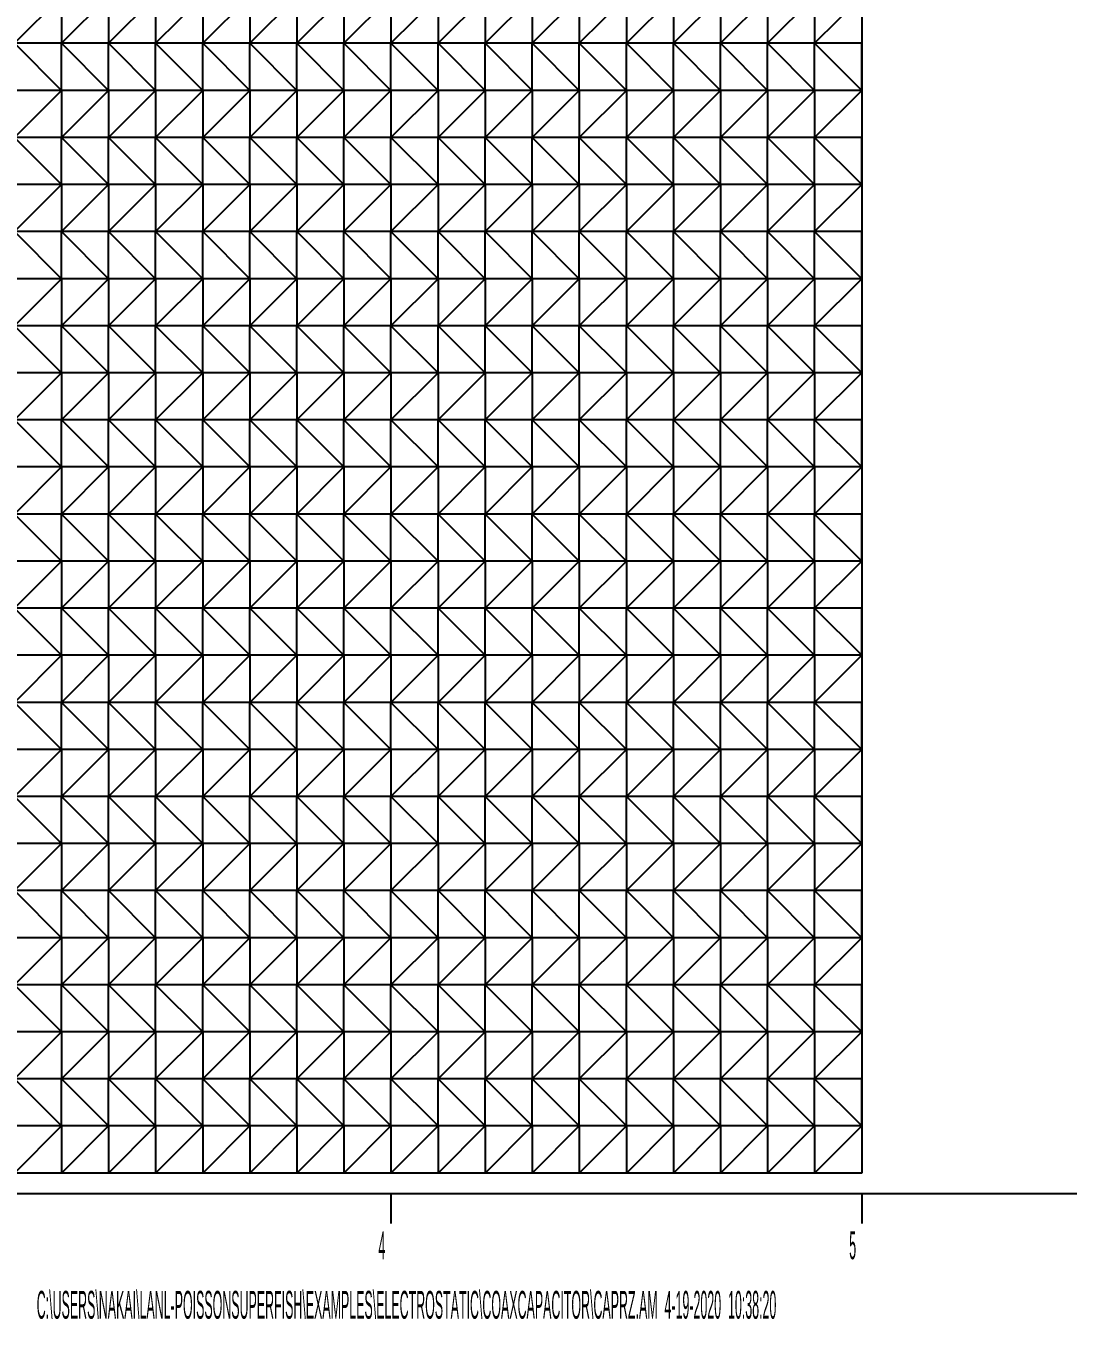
# Model space of a CAD drawing. Extents: x 0.18 to 10.15, y 0.05 to 7.38.
# Drawn here: x 2.245 to 5.164, y 0.045 to 3.667 of the extents above; entities that cross this region are included whole.
import ezdxf

# ---------------------------------------------------------------- set-up
doc = ezdxf.new("R2010")
doc.units = 0
doc.layers.add('1', color=7, linetype='CONTINUOUS')

msp = doc.modelspace()

# ---------------------------------------------------------------- linework, layer by layer
at = {"layer": '1', "color": 253}
for p, q in [((2.212737, 3.618174), (2.344563, 3.75)), ((2.344563, 3.75), (2.344563, 3.618174)), ((2.344563, 3.618174), (2.476389, 3.75)), ((2.476389, 3.75), (2.476389, 3.618174)), ((2.476389, 3.618174), (2.608214, 3.75)), ((2.608214, 3.75), (2.608214, 3.618174)), ((2.608214, 3.618174), (2.74004, 3.75)), ((2.74004, 3.75), (2.74004, 3.618174)), ((2.74004, 3.618174), (2.871866, 3.75)), ((2.871866, 3.75), (2.871866, 3.618174)), ((2.871866, 3.618174), (3.003691, 3.75)), ((3.003691, 3.75), (3.003691, 3.618174)), ((3.003691, 3.618174), (3.135517, 3.75)), ((3.135517, 3.75), (3.135517, 3.618174)), ((3.135517, 3.618174), (3.267343, 3.75)), ((3.267343, 3.75), (3.267343, 3.618174)), ((3.267343, 3.618174), (3.399168, 3.75)), ((3.399168, 3.75), (3.399168, 3.618174)), ((3.399168, 3.618174), (3.530994, 3.75)), ((3.530994, 3.75), (3.530994, 3.618174)), ((3.530994, 3.618174), (3.662819, 3.75)), ((3.662819, 3.75), (3.662819, 3.618174)), ((3.662819, 3.618174), (3.794645, 3.75)), ((3.794645, 3.75), (3.794645, 3.618174)), ((3.794645, 3.618174), (3.926471, 3.75)), ((3.926471, 3.75), (3.926471, 3.618174)), ((3.926471, 3.618174), (4.058296, 3.75)), ((4.058296, 3.75), (4.058296, 3.618174)), ((4.058296, 3.618174), (4.190122, 3.75)), ((4.190122, 3.75), (4.190122, 3.618174)), ((4.190122, 3.618174), (4.321948, 3.75)), ((4.321948, 3.75), (4.321948, 3.618174)), ((4.321948, 3.618174), (4.453773, 3.75)), ((4.453773, 3.75), (4.453773, 3.618174)), ((4.453773, 3.618174), (4.585599, 3.75)), ((4.585599, 3.75), (4.585599, 3.618174)), ((4.585599, 3.618174), (0.63083, 3.618174)), ((2.212737, 3.618174), (2.344563, 3.486349)), ((2.344563, 3.486349), (2.344563, 3.618174)), ((2.344563, 3.618174), (2.476389, 3.486349)), ((2.476389, 3.486349), (2.476389, 3.618174)), ((2.476389, 3.618174), (2.608214, 3.486349)), ((2.608214, 3.486349), (2.608214, 3.618174)), ((2.608214, 3.618174), (2.74004, 3.486349)), ((2.74004, 3.486349), (2.74004, 3.618174)), ((2.74004, 3.618174), (2.871866, 3.486349)), ((2.871866, 3.486349), (2.871866, 3.618174)), ((2.871866, 3.618174), (3.003691, 3.486349)), ((3.003691, 3.486349), (3.003691, 3.618174)), ((3.003691, 3.618174), (3.135517, 3.486349)), ((3.135517, 3.486349), (3.135517, 3.618174)), ((3.135517, 3.618174), (3.267343, 3.486349)), ((3.267343, 3.486349), (3.267343, 3.618174)), ((3.267343, 3.618174), (3.399168, 3.486349)), ((3.399168, 3.486349), (3.399168, 3.618174)), ((3.399168, 3.618174), (3.530994, 3.486349)), ((3.530994, 3.486349), (3.530994, 3.618174)), ((3.530994, 3.618174), (3.662819, 3.486349)), ((3.662819, 3.486349), (3.662819, 3.618174)), ((3.662819, 3.618174), (3.794645, 3.486349)), ((3.794645, 3.486349), (3.794645, 3.618174)), ((3.794645, 3.618174), (3.926471, 3.486349)), ((3.926471, 3.486349), (3.926471, 3.618174)), ((3.926471, 3.618174), (4.058296, 3.486349)), ((4.058296, 3.486349), (4.058296, 3.618174)), ((4.058296, 3.618174), (4.190122, 3.486349)), ((4.190122, 3.486349), (4.190122, 3.618174)), ((4.190122, 3.618174), (4.321948, 3.486349)), ((4.321948, 3.486349), (4.321948, 3.618174)), ((4.321948, 3.618174), (4.453773, 3.486349)), ((4.453773, 3.486349), (4.453773, 3.618174)), ((4.453773, 3.618174), (4.585599, 3.486349)), ((4.585599, 3.486349), (4.585599, 3.618174)), ((4.585599, 3.486349), (0.63083, 3.486349)), ((2.212737, 3.354523), (2.344563, 3.486349)), ((2.344563, 3.486349), (2.344563, 3.354523)), ((2.344563, 3.354523), (2.476389, 3.486349)), ((2.476389, 3.486349), (2.476389, 3.354523)), ((2.476389, 3.354523), (2.608214, 3.486349)), ((2.608214, 3.486349), (2.608214, 3.354523)), ((2.608214, 3.354523), (2.74004, 3.486349)), ((2.74004, 3.486349), (2.74004, 3.354523)), ((2.74004, 3.354523), (2.871866, 3.486349)), ((2.871866, 3.486349), (2.871866, 3.354523)), ((2.871866, 3.354523), (3.003691, 3.486349)), ((3.003691, 3.486349), (3.003691, 3.354523)), ((3.003691, 3.354523), (3.135517, 3.486349)), ((3.135517, 3.486349), (3.135517, 3.354523)), ((3.135517, 3.354523), (3.267343, 3.486349)), ((3.267343, 3.486349), (3.267343, 3.354523)), ((3.267343, 3.354523), (3.399168, 3.486349)), ((3.399168, 3.486349), (3.399168, 3.354523)), ((3.399168, 3.354523), (3.530994, 3.486349)), ((3.530994, 3.486349), (3.530994, 3.354523)), ((3.530994, 3.354523), (3.662819, 3.486349)), ((3.662819, 3.486349), (3.662819, 3.354523)), ((3.662819, 3.354523), (3.794645, 3.486349)), ((3.794645, 3.486349), (3.794645, 3.354523)), ((3.794645, 3.354523), (3.926471, 3.486349)), ((3.926471, 3.486349), (3.926471, 3.354523)), ((3.926471, 3.354523), (4.058296, 3.486349)), ((4.058296, 3.486349), (4.058296, 3.354523)), ((4.058296, 3.354523), (4.190122, 3.486349)), ((4.190122, 3.486349), (4.190122, 3.354523)), ((4.190122, 3.354523), (4.321948, 3.486349)), ((4.321948, 3.486349), (4.321948, 3.354523)), ((4.321948, 3.354523), (4.453773, 3.486349)), ((4.453773, 3.486349), (4.453773, 3.354523)), ((4.453773, 3.354523), (4.585599, 3.486349)), ((4.585599, 3.486349), (4.585599, 3.354523)), ((4.585599, 3.354523), (0.63083, 3.354523)), ((2.212737, 3.354523), (2.344563, 3.222697)), ((2.344563, 3.222697), (2.344563, 3.354523)), ((2.344563, 3.354523), (2.476389, 3.222697)), ((2.476389, 3.222697), (2.476389, 3.354523)), ((2.476389, 3.354523), (2.608214, 3.222697)), ((2.608214, 3.222697), (2.608214, 3.354523)), ((2.608214, 3.354523), (2.74004, 3.222697)), ((2.74004, 3.222697), (2.74004, 3.354523)), ((2.74004, 3.354523), (2.871866, 3.222697)), ((2.871866, 3.222697), (2.871866, 3.354523)), ((2.871866, 3.354523), (3.003691, 3.222697)), ((3.003691, 3.222697), (3.003691, 3.354523)), ((3.003691, 3.354523), (3.135517, 3.222697)), ((3.135517, 3.222697), (3.135517, 3.354523)), ((3.135517, 3.354523), (3.267343, 3.222697)), ((3.267343, 3.222697), (3.267343, 3.354523)), ((3.267343, 3.354523), (3.399168, 3.222697)), ((3.399168, 3.222697), (3.399168, 3.354523)), ((3.399168, 3.354523), (3.530994, 3.222697)), ((3.530994, 3.222697), (3.530994, 3.354523)), ((3.530994, 3.354523), (3.662819, 3.222697)), ((3.662819, 3.222697), (3.662819, 3.354523)), ((3.662819, 3.354523), (3.794645, 3.222697)), ((3.794645, 3.222697), (3.794645, 3.354523)), ((3.794645, 3.354523), (3.926471, 3.222697)), ((3.926471, 3.222697), (3.926471, 3.354523)), ((3.926471, 3.354523), (4.058296, 3.222697)), ((4.058296, 3.222697), (4.058296, 3.354523)), ((4.058296, 3.354523), (4.190122, 3.222697)), ((4.190122, 3.222697), (4.190122, 3.354523)), ((4.190122, 3.354523), (4.321948, 3.222697)), ((4.321948, 3.222697), (4.321948, 3.354523)), ((4.321948, 3.354523), (4.453773, 3.222697)), ((4.453773, 3.222697), (4.453773, 3.354523)), ((4.453773, 3.354523), (4.585599, 3.222697)), ((4.585599, 3.222697), (4.585599, 3.354523)), ((4.585599, 3.222697), (0.63083, 3.222697)), ((2.212737, 3.090872), (2.344563, 3.222697)), ((2.344563, 3.222697), (2.344563, 3.090872)), ((2.344563, 3.090872), (2.476389, 3.222697)), ((2.476389, 3.222697), (2.476389, 3.090872)), ((2.476389, 3.090872), (2.608214, 3.222697)), ((2.608214, 3.222697), (2.608214, 3.090872)), ((2.608214, 3.090872), (2.74004, 3.222697)), ((2.74004, 3.222697), (2.74004, 3.090872)), ((2.74004, 3.090872), (2.871866, 3.222697)), ((2.871866, 3.222697), (2.871866, 3.090872)), ((2.871866, 3.090872), (3.003691, 3.222697)), ((3.003691, 3.222697), (3.003691, 3.090872)), ((3.003691, 3.090872), (3.135517, 3.222697)), ((3.135517, 3.222697), (3.135517, 3.090872)), ((3.135517, 3.090872), (3.267343, 3.222697)), ((3.267343, 3.222697), (3.267343, 3.090872)), ((3.267343, 3.090872), (3.399168, 3.222697)), ((3.399168, 3.222697), (3.399168, 3.090872)), ((3.399168, 3.090872), (3.530994, 3.222697)), ((3.530994, 3.222697), (3.530994, 3.090872)), ((3.530994, 3.090872), (3.662819, 3.222697)), ((3.662819, 3.222697), (3.662819, 3.090872)), ((3.662819, 3.090872), (3.794645, 3.222697)), ((3.794645, 3.222697), (3.794645, 3.090872)), ((3.794645, 3.090872), (3.926471, 3.222697)), ((3.926471, 3.222697), (3.926471, 3.090872)), ((3.926471, 3.090872), (4.058296, 3.222697)), ((4.058296, 3.222697), (4.058296, 3.090872)), ((4.058296, 3.090872), (4.190122, 3.222697)), ((4.190122, 3.222697), (4.190122, 3.090872)), ((4.190122, 3.090872), (4.321948, 3.222697)), ((4.321948, 3.222697), (4.321948, 3.090872)), ((4.321948, 3.090872), (4.453773, 3.222697)), ((4.453773, 3.222697), (4.453773, 3.090872)), ((4.453773, 3.090872), (4.585599, 3.222697)), ((4.585599, 3.222697), (4.585599, 3.090872)), ((4.585599, 3.090872), (0.63083, 3.090872)), ((2.212737, 3.090872), (2.344563, 2.959046)), ((2.344563, 2.959046), (2.344563, 3.090872)), ((2.344563, 3.090872), (2.476389, 2.959046)), ((2.476389, 2.959046), (2.476389, 3.090872)), ((2.476389, 3.090872), (2.608214, 2.959046)), ((2.608214, 2.959046), (2.608214, 3.090872)), ((2.608214, 3.090872), (2.74004, 2.959046)), ((2.74004, 2.959046), (2.74004, 3.090872)), ((2.74004, 3.090872), (2.871866, 2.959046)), ((2.871866, 2.959046), (2.871866, 3.090872)), ((2.871866, 3.090872), (3.003691, 2.959046)), ((3.003691, 2.959046), (3.003691, 3.090872)), ((3.003691, 3.090872), (3.135517, 2.959046)), ((3.135517, 2.959046), (3.135517, 3.090872)), ((3.135517, 3.090872), (3.267343, 2.959046)), ((3.267343, 2.959046), (3.267343, 3.090872)), ((3.267343, 3.090872), (3.399168, 2.959046)), ((3.399168, 2.959046), (3.399168, 3.090872)), ((3.399168, 3.090872), (3.530994, 2.959046)), ((3.530994, 2.959046), (3.530994, 3.090872)), ((3.530994, 3.090872), (3.662819, 2.959046)), ((3.662819, 2.959046), (3.662819, 3.090872)), ((3.662819, 3.090872), (3.794645, 2.959046)), ((3.794645, 2.959046), (3.794645, 3.090872)), ((3.794645, 3.090872), (3.926471, 2.959046)), ((3.926471, 2.959046), (3.926471, 3.090872)), ((3.926471, 3.090872), (4.058296, 2.959046)), ((4.058296, 2.959046), (4.058296, 3.090872)), ((4.058296, 3.090872), (4.190122, 2.959046)), ((4.190122, 2.959046), (4.190122, 3.090872)), ((4.190122, 3.090872), (4.321948, 2.959046)), ((4.321948, 2.959046), (4.321948, 3.090872)), ((4.321948, 3.090872), (4.453773, 2.959046)), ((4.453773, 2.959046), (4.453773, 3.090872)), ((4.453773, 3.090872), (4.585599, 2.959046)), ((4.585599, 2.959046), (4.585599, 3.090872)), ((4.585599, 2.959046), (0.63083, 2.959046)), ((2.212737, 2.82722), (2.344563, 2.959046)), ((2.344563, 2.959046), (2.344563, 2.82722)), ((2.344563, 2.82722), (2.476389, 2.959046)), ((2.476389, 2.959046), (2.476389, 2.82722)), ((2.476389, 2.82722), (2.608214, 2.959046)), ((2.608214, 2.959046), (2.608214, 2.82722)), ((2.608214, 2.82722), (2.74004, 2.959046)), ((2.74004, 2.959046), (2.74004, 2.82722)), ((2.74004, 2.82722), (2.871866, 2.959046)), ((2.871866, 2.959046), (2.871866, 2.82722)), ((2.871866, 2.82722), (3.003691, 2.959046)), ((3.003691, 2.959046), (3.003691, 2.82722)), ((3.003691, 2.82722), (3.135517, 2.959046)), ((3.135517, 2.959046), (3.135517, 2.82722)), ((3.135517, 2.82722), (3.267343, 2.959046)), ((3.267343, 2.959046), (3.267343, 2.82722)), ((3.267343, 2.82722), (3.399168, 2.959046)), ((3.399168, 2.959046), (3.399168, 2.82722)), ((3.399168, 2.82722), (3.530994, 2.959046)), ((3.530994, 2.959046), (3.530994, 2.82722)), ((3.530994, 2.82722), (3.662819, 2.959046)), ((3.662819, 2.959046), (3.662819, 2.82722)), ((3.662819, 2.82722), (3.794645, 2.959046)), ((3.794645, 2.959046), (3.794645, 2.82722)), ((3.794645, 2.82722), (3.926471, 2.959046)), ((3.926471, 2.959046), (3.926471, 2.82722)), ((3.926471, 2.82722), (4.058296, 2.959046)), ((4.058296, 2.959046), (4.058296, 2.82722)), ((4.058296, 2.82722), (4.190122, 2.959046)), ((4.190122, 2.959046), (4.190122, 2.82722)), ((4.190122, 2.82722), (4.321948, 2.959046)), ((4.321948, 2.959046), (4.321948, 2.82722)), ((4.321948, 2.82722), (4.453773, 2.959046)), ((4.453773, 2.959046), (4.453773, 2.82722)), ((4.453773, 2.82722), (4.585599, 2.959046)), ((4.585599, 2.959046), (4.585599, 2.82722)), ((4.585599, 2.82722), (0.63083, 2.82722)), ((2.212737, 2.82722), (2.344563, 2.695395)), ((2.344563, 2.695395), (2.344563, 2.82722)), ((2.344563, 2.82722), (2.476389, 2.695395)), ((2.476389, 2.695395), (2.476389, 2.82722)), ((2.476389, 2.82722), (2.608214, 2.695395)), ((2.608214, 2.695395), (2.608214, 2.82722)), ((2.608214, 2.82722), (2.74004, 2.695395)), ((2.74004, 2.695395), (2.74004, 2.82722)), ((2.74004, 2.82722), (2.871866, 2.695395)), ((2.871866, 2.695395), (2.871866, 2.82722)), ((2.871866, 2.82722), (3.003691, 2.695395)), ((3.003691, 2.695395), (3.003691, 2.82722)), ((3.003691, 2.82722), (3.135517, 2.695395)), ((3.135517, 2.695395), (3.135517, 2.82722)), ((3.135517, 2.82722), (3.267343, 2.695395)), ((3.267343, 2.695395), (3.267343, 2.82722)), ((3.267343, 2.82722), (3.399168, 2.695395)), ((3.399168, 2.695395), (3.399168, 2.82722)), ((3.399168, 2.82722), (3.530994, 2.695395)), ((3.530994, 2.695395), (3.530994, 2.82722)), ((3.530994, 2.82722), (3.662819, 2.695395)), ((3.662819, 2.695395), (3.662819, 2.82722)), ((3.662819, 2.82722), (3.794645, 2.695395)), ((3.794645, 2.695395), (3.794645, 2.82722)), ((3.794645, 2.82722), (3.926471, 2.695395)), ((3.926471, 2.695395), (3.926471, 2.82722)), ((3.926471, 2.82722), (4.058296, 2.695395)), ((4.058296, 2.695395), (4.058296, 2.82722)), ((4.058296, 2.82722), (4.190122, 2.695395)), ((4.190122, 2.695395), (4.190122, 2.82722)), ((4.190122, 2.82722), (4.321948, 2.695395)), ((4.321948, 2.695395), (4.321948, 2.82722)), ((4.321948, 2.82722), (4.453773, 2.695395)), ((4.453773, 2.695395), (4.453773, 2.82722)), ((4.453773, 2.82722), (4.585599, 2.695395)), ((4.585599, 2.695395), (4.585599, 2.82722)), ((4.585599, 2.695395), (0.63083, 2.695395)), ((2.212737, 2.563569), (2.344563, 2.695395)), ((2.344563, 2.695395), (2.344563, 2.563569)), ((2.344563, 2.563569), (2.476389, 2.695395)), ((2.476389, 2.695395), (2.476389, 2.563569)), ((2.476389, 2.563569), (2.608214, 2.695395)), ((2.608214, 2.695395), (2.608214, 2.563569)), ((2.608214, 2.563569), (2.74004, 2.695395)), ((2.74004, 2.695395), (2.74004, 2.563569)), ((2.74004, 2.563569), (2.871866, 2.695395)), ((2.871866, 2.695395), (2.871866, 2.563569)), ((2.871866, 2.563569), (3.003691, 2.695395)), ((3.003691, 2.695395), (3.003691, 2.563569)), ((3.003691, 2.563569), (3.135517, 2.695395)), ((3.135517, 2.695395), (3.135517, 2.563569)), ((3.135517, 2.563569), (3.267343, 2.695395)), ((3.267343, 2.695395), (3.267343, 2.563569)), ((3.267343, 2.563569), (3.399168, 2.695395)), ((3.399168, 2.695395), (3.399168, 2.563569)), ((3.399168, 2.563569), (3.530994, 2.695395)), ((3.530994, 2.695395), (3.530994, 2.563569)), ((3.530994, 2.563569), (3.662819, 2.695395)), ((3.662819, 2.695395), (3.662819, 2.563569)), ((3.662819, 2.563569), (3.794645, 2.695395)), ((3.794645, 2.695395), (3.794645, 2.563569)), ((3.794645, 2.563569), (3.926471, 2.695395)), ((3.926471, 2.695395), (3.926471, 2.563569)), ((3.926471, 2.563569), (4.058296, 2.695395)), ((4.058296, 2.695395), (4.058296, 2.563569)), ((4.058296, 2.563569), (4.190122, 2.695395)), ((4.190122, 2.695395), (4.190122, 2.563569)), ((4.190122, 2.563569), (4.321948, 2.695395)), ((4.321948, 2.695395), (4.321948, 2.563569)), ((4.321948, 2.563569), (4.453773, 2.695395)), ((4.453773, 2.695395), (4.453773, 2.563569)), ((4.453773, 2.563569), (4.585599, 2.695395)), ((4.585599, 2.695395), (4.585599, 2.563569)), ((4.585599, 2.563569), (0.63083, 2.563569)), ((2.212737, 2.563569), (2.344563, 2.431744)), ((2.344563, 2.431744), (2.344563, 2.563569)), ((2.344563, 2.563569), (2.476389, 2.431744)), ((2.476389, 2.431744), (2.476389, 2.563569)), ((2.476389, 2.563569), (2.608214, 2.431744)), ((2.608214, 2.431744), (2.608214, 2.563569)), ((2.608214, 2.563569), (2.74004, 2.431744)), ((2.74004, 2.431744), (2.74004, 2.563569)), ((2.74004, 2.563569), (2.871866, 2.431744)), ((2.871866, 2.431744), (2.871866, 2.563569)), ((2.871866, 2.563569), (3.003691, 2.431744)), ((3.003691, 2.431744), (3.003691, 2.563569)), ((3.003691, 2.563569), (3.135517, 2.431744)), ((3.135517, 2.431744), (3.135517, 2.563569)), ((3.135517, 2.563569), (3.267343, 2.431744)), ((3.267343, 2.431744), (3.267343, 2.563569)), ((3.267343, 2.563569), (3.399168, 2.431744)), ((3.399168, 2.431744), (3.399168, 2.563569)), ((3.399168, 2.563569), (3.530994, 2.431744)), ((3.530994, 2.431744), (3.530994, 2.563569)), ((3.530994, 2.563569), (3.662819, 2.431744)), ((3.662819, 2.431744), (3.662819, 2.563569)), ((3.662819, 2.563569), (3.794645, 2.431744)), ((3.794645, 2.431744), (3.794645, 2.563569)), ((3.794645, 2.563569), (3.926471, 2.431744)), ((3.926471, 2.431744), (3.926471, 2.563569)), ((3.926471, 2.563569), (4.058296, 2.431744)), ((4.058296, 2.431744), (4.058296, 2.563569)), ((4.058296, 2.563569), (4.190122, 2.431744)), ((4.190122, 2.431744), (4.190122, 2.563569)), ((4.190122, 2.563569), (4.321948, 2.431744)), ((4.321948, 2.431744), (4.321948, 2.563569)), ((4.321948, 2.563569), (4.453773, 2.431744)), ((4.453773, 2.431744), (4.453773, 2.563569)), ((4.453773, 2.563569), (4.585599, 2.431744)), ((4.585599, 2.431744), (4.585599, 2.563569)), ((4.585599, 2.431744), (0.63083, 2.431744)), ((2.212737, 2.299918), (2.344563, 2.431744)), ((2.344563, 2.431744), (2.344563, 2.299918)), ((2.344563, 2.299918), (2.476389, 2.431744)), ((2.476389, 2.431744), (2.476389, 2.299918)), ((2.476389, 2.299918), (2.608214, 2.431744)), ((2.608214, 2.431744), (2.608214, 2.299918)), ((2.608214, 2.299918), (2.74004, 2.431744)), ((2.74004, 2.431744), (2.74004, 2.299918)), ((2.74004, 2.299918), (2.871866, 2.431744)), ((2.871866, 2.431744), (2.871866, 2.299918)), ((2.871866, 2.299918), (3.003691, 2.431744)), ((3.003691, 2.431744), (3.003691, 2.299918)), ((3.003691, 2.299918), (3.135517, 2.431744)), ((3.135517, 2.431744), (3.135517, 2.299918)), ((3.135517, 2.299918), (3.267343, 2.431744)), ((3.267343, 2.431744), (3.267343, 2.299918)), ((3.267343, 2.299918), (3.399168, 2.431744)), ((3.399168, 2.431744), (3.399168, 2.299918)), ((3.399168, 2.299918), (3.530994, 2.431744)), ((3.530994, 2.431744), (3.530994, 2.299918)), ((3.530994, 2.299918), (3.662819, 2.431744)), ((3.662819, 2.431744), (3.662819, 2.299918)), ((3.662819, 2.299918), (3.794645, 2.431744)), ((3.794645, 2.431744), (3.794645, 2.299918)), ((3.794645, 2.299918), (3.926471, 2.431744)), ((3.926471, 2.431744), (3.926471, 2.299918)), ((3.926471, 2.299918), (4.058296, 2.431744)), ((4.058296, 2.431744), (4.058296, 2.299918)), ((4.058296, 2.299918), (4.190122, 2.431744)), ((4.190122, 2.431744), (4.190122, 2.299918)), ((4.190122, 2.299918), (4.321948, 2.431744)), ((4.321948, 2.431744), (4.321948, 2.299918)), ((4.321948, 2.299918), (4.453773, 2.431744)), ((4.453773, 2.431744), (4.453773, 2.299918)), ((4.453773, 2.299918), (4.585599, 2.431744)), ((4.585599, 2.431744), (4.585599, 2.299918)), ((4.585599, 2.299918), (0.63083, 2.299918)), ((2.212737, 2.299918), (2.344563, 2.168092)), ((2.344563, 2.168092), (2.344563, 2.299918)), ((2.344563, 2.299918), (2.476389, 2.168092)), ((2.476389, 2.168092), (2.476389, 2.299918)), ((2.476389, 2.299918), (2.608214, 2.168092)), ((2.608214, 2.168092), (2.608214, 2.299918)), ((2.608214, 2.299918), (2.74004, 2.168092)), ((2.74004, 2.168092), (2.74004, 2.299918)), ((2.74004, 2.299918), (2.871866, 2.168092)), ((2.871866, 2.168092), (2.871866, 2.299918)), ((2.871866, 2.299918), (3.003691, 2.168092)), ((3.003691, 2.168092), (3.003691, 2.299918)), ((3.003691, 2.299918), (3.135517, 2.168092)), ((3.135517, 2.168092), (3.135517, 2.299918)), ((3.135517, 2.299918), (3.267343, 2.168092)), ((3.267343, 2.168092), (3.267343, 2.299918)), ((3.267343, 2.299918), (3.399168, 2.168092)), ((3.399168, 2.168092), (3.399168, 2.299918)), ((3.399168, 2.299918), (3.530994, 2.168092)), ((3.530994, 2.168092), (3.530994, 2.299918)), ((3.530994, 2.299918), (3.662819, 2.168092)), ((3.662819, 2.168092), (3.662819, 2.299918)), ((3.662819, 2.299918), (3.794645, 2.168092)), ((3.794645, 2.168092), (3.794645, 2.299918)), ((3.794645, 2.299918), (3.926471, 2.168092)), ((3.926471, 2.168092), (3.926471, 2.299918)), ((3.926471, 2.299918), (4.058296, 2.168092)), ((4.058296, 2.168092), (4.058296, 2.299918)), ((4.058296, 2.299918), (4.190122, 2.168092)), ((4.190122, 2.168092), (4.190122, 2.299918)), ((4.190122, 2.299918), (4.321948, 2.168092)), ((4.321948, 2.168092), (4.321948, 2.299918)), ((4.321948, 2.299918), (4.453773, 2.168092)), ((4.453773, 2.168092), (4.453773, 2.299918)), ((4.453773, 2.299918), (4.585599, 2.168092)), ((4.585599, 2.168092), (4.585599, 2.299918)), ((4.585599, 2.168092), (0.63083, 2.168092)), ((2.212737, 2.036267), (2.344563, 2.168092)), ((2.344563, 2.168092), (2.344563, 2.036267)), ((2.344563, 2.036267), (2.476389, 2.168092)), ((2.476389, 2.168092), (2.476389, 2.036267)), ((2.476389, 2.036267), (2.608214, 2.168092)), ((2.608214, 2.168092), (2.608214, 2.036267)), ((2.608214, 2.036267), (2.74004, 2.168092)), ((2.74004, 2.168092), (2.74004, 2.036267)), ((2.74004, 2.036267), (2.871866, 2.168092)), ((2.871866, 2.168092), (2.871866, 2.036267)), ((2.871866, 2.036267), (3.003691, 2.168092)), ((3.003691, 2.168092), (3.003691, 2.036267)), ((3.003691, 2.036267), (3.135517, 2.168092)), ((3.135517, 2.168092), (3.135517, 2.036267)), ((3.135517, 2.036267), (3.267343, 2.168092)), ((3.267343, 2.168092), (3.267343, 2.036267)), ((3.267343, 2.036267), (3.399168, 2.168092)), ((3.399168, 2.168092), (3.399168, 2.036267)), ((3.399168, 2.036267), (3.530994, 2.168092)), ((3.530994, 2.168092), (3.530994, 2.036267)), ((3.530994, 2.036267), (3.662819, 2.168092)), ((3.662819, 2.168092), (3.662819, 2.036267)), ((3.662819, 2.036267), (3.794645, 2.168092)), ((3.794645, 2.168092), (3.794645, 2.036267)), ((3.794645, 2.036267), (3.926471, 2.168092)), ((3.926471, 2.168092), (3.926471, 2.036267)), ((3.926471, 2.036267), (4.058296, 2.168092)), ((4.058296, 2.168092), (4.058296, 2.036267)), ((4.058296, 2.036267), (4.190122, 2.168092)), ((4.190122, 2.168092), (4.190122, 2.036267)), ((4.190122, 2.036267), (4.321948, 2.168092)), ((4.321948, 2.168092), (4.321948, 2.036267)), ((4.321948, 2.036267), (4.453773, 2.168092)), ((4.453773, 2.168092), (4.453773, 2.036267)), ((4.453773, 2.036267), (4.585599, 2.168092)), ((4.585599, 2.168092), (4.585599, 2.036267)), ((4.585599, 2.036267), (0.63083, 2.036267)), ((2.212737, 2.036267), (2.344563, 1.904441)), ((2.344563, 1.904441), (2.344563, 2.036267)), ((2.344563, 2.036267), (2.476389, 1.904441)), ((2.476389, 1.904441), (2.476389, 2.036267)), ((2.476389, 2.036267), (2.608214, 1.904441)), ((2.608214, 1.904441), (2.608214, 2.036267)), ((2.608214, 2.036267), (2.74004, 1.904441)), ((2.74004, 1.904441), (2.74004, 2.036267)), ((2.74004, 2.036267), (2.871866, 1.904441)), ((2.871866, 1.904441), (2.871866, 2.036267)), ((2.871866, 2.036267), (3.003691, 1.904441)), ((3.003691, 1.904441), (3.003691, 2.036267)), ((3.003691, 2.036267), (3.135517, 1.904441)), ((3.135517, 1.904441), (3.135517, 2.036267)), ((3.135517, 2.036267), (3.267343, 1.904441)), ((3.267343, 1.904441), (3.267343, 2.036267)), ((3.267343, 2.036267), (3.399168, 1.904441)), ((3.399168, 1.904441), (3.399168, 2.036267)), ((3.399168, 2.036267), (3.530994, 1.904441)), ((3.530994, 1.904441), (3.530994, 2.036267)), ((3.530994, 2.036267), (3.662819, 1.904441)), ((3.662819, 1.904441), (3.662819, 2.036267)), ((3.662819, 2.036267), (3.794645, 1.904441)), ((3.794645, 1.904441), (3.794645, 2.036267)), ((3.794645, 2.036267), (3.926471, 1.904441)), ((3.926471, 1.904441), (3.926471, 2.036267)), ((3.926471, 2.036267), (4.058296, 1.904441)), ((4.058296, 1.904441), (4.058296, 2.036267)), ((4.058296, 2.036267), (4.190122, 1.904441)), ((4.190122, 1.904441), (4.190122, 2.036267)), ((4.190122, 2.036267), (4.321948, 1.904441)), ((4.321948, 1.904441), (4.321948, 2.036267)), ((4.321948, 2.036267), (4.453773, 1.904441)), ((4.453773, 1.904441), (4.453773, 2.036267)), ((4.453773, 2.036267), (4.585599, 1.904441)), ((4.585599, 1.904441), (4.585599, 2.036267)), ((4.585599, 1.904441), (0.63083, 1.904441)), ((2.212737, 1.772615), (2.344563, 1.904441)), ((2.344563, 1.904441), (2.344563, 1.772615)), ((2.344563, 1.772615), (2.476389, 1.904441)), ((2.476389, 1.904441), (2.476389, 1.772615)), ((2.476389, 1.772615), (2.608214, 1.904441)), ((2.608214, 1.904441), (2.608214, 1.772615)), ((2.608214, 1.772615), (2.74004, 1.904441)), ((2.74004, 1.904441), (2.74004, 1.772615)), ((2.74004, 1.772615), (2.871866, 1.904441)), ((2.871866, 1.904441), (2.871866, 1.772615)), ((2.871866, 1.772615), (3.003691, 1.904441)), ((3.003691, 1.904441), (3.003691, 1.772615)), ((3.003691, 1.772615), (3.135517, 1.904441)), ((3.135517, 1.904441), (3.135517, 1.772615)), ((3.135517, 1.772615), (3.267343, 1.904441)), ((3.267343, 1.904441), (3.267343, 1.772615)), ((3.267343, 1.772615), (3.399168, 1.904441)), ((3.399168, 1.904441), (3.399168, 1.772615)), ((3.399168, 1.772615), (3.530994, 1.904441)), ((3.530994, 1.904441), (3.530994, 1.772615)), ((3.530994, 1.772615), (3.662819, 1.904441)), ((3.662819, 1.904441), (3.662819, 1.772615)), ((3.662819, 1.772615), (3.794645, 1.904441)), ((3.794645, 1.904441), (3.794645, 1.772615)), ((3.794645, 1.772615), (3.926471, 1.904441)), ((3.926471, 1.904441), (3.926471, 1.772615)), ((3.926471, 1.772615), (4.058296, 1.904441)), ((4.058296, 1.904441), (4.058296, 1.772615)), ((4.058296, 1.772615), (4.190122, 1.904441)), ((4.190122, 1.904441), (4.190122, 1.772615)), ((4.190122, 1.772615), (4.321948, 1.904441)), ((4.321948, 1.904441), (4.321948, 1.772615)), ((4.321948, 1.772615), (4.453773, 1.904441)), ((4.453773, 1.904441), (4.453773, 1.772615)), ((4.453773, 1.772615), (4.585599, 1.904441)), ((4.585599, 1.904441), (4.585599, 1.772615)), ((4.585599, 1.772615), (0.63083, 1.772615)), ((2.212737, 1.772615), (2.344563, 1.64079)), ((2.344563, 1.64079), (2.344563, 1.772615)), ((2.344563, 1.772615), (2.476389, 1.64079)), ((2.476389, 1.64079), (2.476389, 1.772615)), ((2.476389, 1.772615), (2.608214, 1.64079)), ((2.608214, 1.64079), (2.608214, 1.772615)), ((2.608214, 1.772615), (2.74004, 1.64079)), ((2.74004, 1.64079), (2.74004, 1.772615)), ((2.74004, 1.772615), (2.871866, 1.64079)), ((2.871866, 1.64079), (2.871866, 1.772615)), ((2.871866, 1.772615), (3.003691, 1.64079)), ((3.003691, 1.64079), (3.003691, 1.772615)), ((3.003691, 1.772615), (3.135517, 1.64079)), ((3.135517, 1.64079), (3.135517, 1.772615)), ((3.135517, 1.772615), (3.267343, 1.64079)), ((3.267343, 1.64079), (3.267343, 1.772615)), ((3.267343, 1.772615), (3.399168, 1.64079)), ((3.399168, 1.64079), (3.399168, 1.772615)), ((3.399168, 1.772615), (3.530994, 1.64079)), ((3.530994, 1.64079), (3.530994, 1.772615)), ((3.530994, 1.772615), (3.662819, 1.64079)), ((3.662819, 1.64079), (3.662819, 1.772615)), ((3.662819, 1.772615), (3.794645, 1.64079)), ((3.794645, 1.64079), (3.794645, 1.772615)), ((3.794645, 1.772615), (3.926471, 1.64079)), ((3.926471, 1.64079), (3.926471, 1.772615)), ((3.926471, 1.772615), (4.058296, 1.64079)), ((4.058296, 1.64079), (4.058296, 1.772615)), ((4.058296, 1.772615), (4.190122, 1.64079)), ((4.190122, 1.64079), (4.190122, 1.772615)), ((4.190122, 1.772615), (4.321948, 1.64079)), ((4.321948, 1.64079), (4.321948, 1.772615)), ((4.321948, 1.772615), (4.453773, 1.64079)), ((4.453773, 1.64079), (4.453773, 1.772615)), ((4.453773, 1.772615), (4.585599, 1.64079)), ((4.585599, 1.64079), (4.585599, 1.772615)), ((4.585599, 1.64079), (0.63083, 1.64079)), ((2.212737, 1.508964), (2.344563, 1.64079)), ((2.344563, 1.64079), (2.344563, 1.508964)), ((2.344563, 1.508964), (2.476389, 1.64079)), ((2.476389, 1.64079), (2.476389, 1.508964)), ((2.476389, 1.508964), (2.608214, 1.64079)), ((2.608214, 1.64079), (2.608214, 1.508964)), ((2.608214, 1.508964), (2.74004, 1.64079)), ((2.74004, 1.64079), (2.74004, 1.508964)), ((2.74004, 1.508964), (2.871866, 1.64079)), ((2.871866, 1.64079), (2.871866, 1.508964)), ((2.871866, 1.508964), (3.003691, 1.64079)), ((3.003691, 1.64079), (3.003691, 1.508964)), ((3.003691, 1.508964), (3.135517, 1.64079)), ((3.135517, 1.64079), (3.135517, 1.508964)), ((3.135517, 1.508964), (3.267343, 1.64079)), ((3.267343, 1.64079), (3.267343, 1.508964)), ((3.267343, 1.508964), (3.399168, 1.64079)), ((3.399168, 1.64079), (3.399168, 1.508964)), ((3.399168, 1.508964), (3.530994, 1.64079)), ((3.530994, 1.64079), (3.530994, 1.508964)), ((3.530994, 1.508964), (3.662819, 1.64079)), ((3.662819, 1.64079), (3.662819, 1.508964)), ((3.662819, 1.508964), (3.794645, 1.64079)), ((3.794645, 1.64079), (3.794645, 1.508964)), ((3.794645, 1.508964), (3.926471, 1.64079)), ((3.926471, 1.64079), (3.926471, 1.508964)), ((3.926471, 1.508964), (4.058296, 1.64079)), ((4.058296, 1.64079), (4.058296, 1.508964)), ((4.058296, 1.508964), (4.190122, 1.64079)), ((4.190122, 1.64079), (4.190122, 1.508964)), ((4.190122, 1.508964), (4.321948, 1.64079)), ((4.321948, 1.64079), (4.321948, 1.508964)), ((4.321948, 1.508964), (4.453773, 1.64079)), ((4.453773, 1.64079), (4.453773, 1.508964)), ((4.453773, 1.508964), (4.585599, 1.64079)), ((4.585599, 1.64079), (4.585599, 1.508964)), ((4.585599, 1.508964), (0.63083, 1.508964)), ((2.212737, 1.508964), (2.344563, 1.377139)), ((2.344563, 1.377139), (2.344563, 1.508964)), ((2.344563, 1.508964), (2.476389, 1.377139)), ((2.476389, 1.377139), (2.476389, 1.508964)), ((2.476389, 1.508964), (2.608214, 1.377139)), ((2.608214, 1.377139), (2.608214, 1.508964)), ((2.608214, 1.508964), (2.74004, 1.377139)), ((2.74004, 1.377139), (2.74004, 1.508964)), ((2.74004, 1.508964), (2.871866, 1.377139)), ((2.871866, 1.377139), (2.871866, 1.508964)), ((2.871866, 1.508964), (3.003691, 1.377139)), ((3.003691, 1.377139), (3.003691, 1.508964)), ((3.003691, 1.508964), (3.135517, 1.377139)), ((3.135517, 1.377139), (3.135517, 1.508964)), ((3.135517, 1.508964), (3.267343, 1.377139)), ((3.267343, 1.377139), (3.267343, 1.508964)), ((3.267343, 1.508964), (3.399168, 1.377139)), ((3.399168, 1.377139), (3.399168, 1.508964)), ((3.399168, 1.508964), (3.530994, 1.377139)), ((3.530994, 1.377139), (3.530994, 1.508964)), ((3.530994, 1.508964), (3.662819, 1.377139)), ((3.662819, 1.377139), (3.662819, 1.508964)), ((3.662819, 1.508964), (3.794645, 1.377139)), ((3.794645, 1.377139), (3.794645, 1.508964)), ((3.794645, 1.508964), (3.926471, 1.377139)), ((3.926471, 1.377139), (3.926471, 1.508964)), ((3.926471, 1.508964), (4.058296, 1.377139)), ((4.058296, 1.377139), (4.058296, 1.508964)), ((4.058296, 1.508964), (4.190122, 1.377139)), ((4.190122, 1.377139), (4.190122, 1.508964)), ((4.190122, 1.508964), (4.321948, 1.377139)), ((4.321948, 1.377139), (4.321948, 1.508964)), ((4.321948, 1.508964), (4.453773, 1.377139)), ((4.453773, 1.377139), (4.453773, 1.508964)), ((4.453773, 1.508964), (4.585599, 1.377139)), ((4.585599, 1.377139), (4.585599, 1.508964)), ((4.585599, 1.377139), (0.63083, 1.377139)), ((2.212737, 1.245313), (2.344563, 1.377139)), ((2.344563, 1.377139), (2.344563, 1.245313)), ((2.344563, 1.245313), (2.476389, 1.377139)), ((2.476389, 1.377139), (2.476389, 1.245313)), ((2.476389, 1.245313), (2.608214, 1.377139)), ((2.608214, 1.377139), (2.608214, 1.245313)), ((2.608214, 1.245313), (2.74004, 1.377139)), ((2.74004, 1.377139), (2.74004, 1.245313)), ((2.74004, 1.245313), (2.871866, 1.377139)), ((2.871866, 1.377139), (2.871866, 1.245313)), ((2.871866, 1.245313), (3.003691, 1.377139)), ((3.003691, 1.377139), (3.003691, 1.245313)), ((3.003691, 1.245313), (3.135517, 1.377139)), ((3.135517, 1.377139), (3.135517, 1.245313)), ((3.135517, 1.245313), (3.267343, 1.377139)), ((3.267343, 1.377139), (3.267343, 1.245313)), ((3.267343, 1.245313), (3.399168, 1.377139)), ((3.399168, 1.377139), (3.399168, 1.245313)), ((3.399168, 1.245313), (3.530994, 1.377139)), ((3.530994, 1.377139), (3.530994, 1.245313)), ((3.530994, 1.245313), (3.662819, 1.377139)), ((3.662819, 1.377139), (3.662819, 1.245313)), ((3.662819, 1.245313), (3.794645, 1.377139)), ((3.794645, 1.377139), (3.794645, 1.245313)), ((3.794645, 1.245313), (3.926471, 1.377139)), ((3.926471, 1.377139), (3.926471, 1.245313)), ((3.926471, 1.245313), (4.058296, 1.377139)), ((4.058296, 1.377139), (4.058296, 1.245313)), ((4.058296, 1.245313), (4.190122, 1.377139)), ((4.190122, 1.377139), (4.190122, 1.245313)), ((4.190122, 1.245313), (4.321948, 1.377139)), ((4.321948, 1.377139), (4.321948, 1.245313)), ((4.321948, 1.245313), (4.453773, 1.377139)), ((4.453773, 1.377139), (4.453773, 1.245313)), ((4.453773, 1.245313), (4.585599, 1.377139)), ((4.585599, 1.377139), (4.585599, 1.245313)), ((4.585599, 1.245313), (0.63083, 1.245313)), ((2.212737, 1.245313), (2.344563, 1.113487)), ((2.344563, 1.113487), (2.344563, 1.245313)), ((2.344563, 1.245313), (2.476389, 1.113487)), ((2.476389, 1.113487), (2.476389, 1.245313)), ((2.476389, 1.245313), (2.608214, 1.113487)), ((2.608214, 1.113487), (2.608214, 1.245313)), ((2.608214, 1.245313), (2.74004, 1.113487)), ((2.74004, 1.113487), (2.74004, 1.245313)), ((2.74004, 1.245313), (2.871866, 1.113487)), ((2.871866, 1.113487), (2.871866, 1.245313)), ((2.871866, 1.245313), (3.003691, 1.113487)), ((3.003691, 1.113487), (3.003691, 1.245313)), ((3.003691, 1.245313), (3.135517, 1.113487)), ((3.135517, 1.113487), (3.135517, 1.245313)), ((3.135517, 1.245313), (3.267343, 1.113487)), ((3.267343, 1.113487), (3.267343, 1.245313)), ((3.267343, 1.245313), (3.399168, 1.113487)), ((3.399168, 1.113487), (3.399168, 1.245313)), ((3.399168, 1.245313), (3.530994, 1.113487)), ((3.530994, 1.113487), (3.530994, 1.245313)), ((3.530994, 1.245313), (3.662819, 1.113487)), ((3.662819, 1.113487), (3.662819, 1.245313)), ((3.662819, 1.245313), (3.794645, 1.113487)), ((3.794645, 1.113487), (3.794645, 1.245313)), ((3.794645, 1.245313), (3.926471, 1.113487)), ((3.926471, 1.113487), (3.926471, 1.245313)), ((3.926471, 1.245313), (4.058296, 1.113487)), ((4.058296, 1.113487), (4.058296, 1.245313)), ((4.058296, 1.245313), (4.190122, 1.113487)), ((4.190122, 1.113487), (4.190122, 1.245313)), ((4.190122, 1.245313), (4.321948, 1.113487)), ((4.321948, 1.113487), (4.321948, 1.245313)), ((4.321948, 1.245313), (4.453773, 1.113487)), ((4.453773, 1.113487), (4.453773, 1.245313)), ((4.453773, 1.245313), (4.585599, 1.113487)), ((4.585599, 1.113487), (4.585599, 1.245313)), ((4.585599, 1.113487), (0.63083, 1.113487)), ((2.212737, 0.981662), (2.344563, 1.113487)), ((2.344563, 1.113487), (2.344563, 0.981662)), ((2.344563, 0.981662), (2.476389, 1.113487)), ((2.476389, 1.113487), (2.476389, 0.981662)), ((2.476389, 0.981662), (2.608214, 1.113487)), ((2.608214, 1.113487), (2.608214, 0.981662)), ((2.608214, 0.981662), (2.74004, 1.113487)), ((2.74004, 1.113487), (2.74004, 0.981662)), ((2.74004, 0.981662), (2.871866, 1.113487)), ((2.871866, 1.113487), (2.871866, 0.981662)), ((2.871866, 0.981662), (3.003691, 1.113487)), ((3.003691, 1.113487), (3.003691, 0.981662)), ((3.003691, 0.981662), (3.135517, 1.113487)), ((3.135517, 1.113487), (3.135517, 0.981662)), ((3.135517, 0.981662), (3.267343, 1.113487)), ((3.267343, 1.113487), (3.267343, 0.981662)), ((3.267343, 0.981662), (3.399168, 1.113487)), ((3.399168, 1.113487), (3.399168, 0.981662)), ((3.399168, 0.981662), (3.530994, 1.113487)), ((3.530994, 1.113487), (3.530994, 0.981662)), ((3.530994, 0.981662), (3.662819, 1.113487)), ((3.662819, 1.113487), (3.662819, 0.981662)), ((3.662819, 0.981662), (3.794645, 1.113487)), ((3.794645, 1.113487), (3.794645, 0.981662)), ((3.794645, 0.981662), (3.926471, 1.113487)), ((3.926471, 1.113487), (3.926471, 0.981662)), ((3.926471, 0.981662), (4.058296, 1.113487)), ((4.058296, 1.113487), (4.058296, 0.981662)), ((4.058296, 0.981662), (4.190122, 1.113487)), ((4.190122, 1.113487), (4.190122, 0.981662)), ((4.190122, 0.981662), (4.321948, 1.113487)), ((4.321948, 1.113487), (4.321948, 0.981662)), ((4.321948, 0.981662), (4.453773, 1.113487)), ((4.453773, 1.113487), (4.453773, 0.981662)), ((4.453773, 0.981662), (4.585599, 1.113487)), ((4.585599, 1.113487), (4.585599, 0.981662)), ((4.585599, 0.981662), (0.63083, 0.981662)), ((2.212737, 0.981662), (2.344563, 0.849836)), ((2.344563, 0.849836), (2.344563, 0.981662)), ((2.344563, 0.981662), (2.476389, 0.849836)), ((2.476389, 0.849836), (2.476389, 0.981662)), ((2.476389, 0.981662), (2.608214, 0.849836)), ((2.608214, 0.849836), (2.608214, 0.981662)), ((2.608214, 0.981662), (2.74004, 0.849836)), ((2.74004, 0.849836), (2.74004, 0.981662)), ((2.74004, 0.981662), (2.871866, 0.849836)), ((2.871866, 0.849836), (2.871866, 0.981662)), ((2.871866, 0.981662), (3.003691, 0.849836)), ((3.003691, 0.849836), (3.003691, 0.981662)), ((3.003691, 0.981662), (3.135517, 0.849836)), ((3.135517, 0.849836), (3.135517, 0.981662)), ((3.135517, 0.981662), (3.267343, 0.849836)), ((3.267343, 0.849836), (3.267343, 0.981662)), ((3.267343, 0.981662), (3.399168, 0.849836)), ((3.399168, 0.849836), (3.399168, 0.981662)), ((3.399168, 0.981662), (3.530994, 0.849836)), ((3.530994, 0.849836), (3.530994, 0.981662)), ((3.530994, 0.981662), (3.662819, 0.849836)), ((3.662819, 0.849836), (3.662819, 0.981662)), ((3.662819, 0.981662), (3.794645, 0.849836)), ((3.794645, 0.849836), (3.794645, 0.981662)), ((3.794645, 0.981662), (3.926471, 0.849836)), ((3.926471, 0.849836), (3.926471, 0.981662)), ((3.926471, 0.981662), (4.058296, 0.849836)), ((4.058296, 0.849836), (4.058296, 0.981662)), ((4.058296, 0.981662), (4.190122, 0.849836)), ((4.190122, 0.849836), (4.190122, 0.981662)), ((4.190122, 0.981662), (4.321948, 0.849836)), ((4.321948, 0.849836), (4.321948, 0.981662)), ((4.321948, 0.981662), (4.453773, 0.849836)), ((4.453773, 0.849836), (4.453773, 0.981662)), ((4.453773, 0.981662), (4.585599, 0.849836)), ((4.585599, 0.849836), (4.585599, 0.981662)), ((4.585599, 0.849836), (0.63083, 0.849836)), ((2.212737, 0.71801), (2.344563, 0.849836)), ((2.344563, 0.849836), (2.344563, 0.71801)), ((2.344563, 0.71801), (2.476389, 0.849836)), ((2.476389, 0.849836), (2.476389, 0.71801)), ((2.476389, 0.71801), (2.608214, 0.849836)), ((2.608214, 0.849836), (2.608214, 0.71801)), ((2.608214, 0.71801), (2.74004, 0.849836)), ((2.74004, 0.849836), (2.74004, 0.71801)), ((2.74004, 0.71801), (2.871866, 0.849836)), ((2.871866, 0.849836), (2.871866, 0.71801)), ((2.871866, 0.71801), (3.003691, 0.849836)), ((3.003691, 0.849836), (3.003691, 0.71801)), ((3.003691, 0.71801), (3.135517, 0.849836)), ((3.135517, 0.849836), (3.135517, 0.71801)), ((3.135517, 0.71801), (3.267343, 0.849836)), ((3.267343, 0.849836), (3.267343, 0.71801)), ((3.267343, 0.71801), (3.399168, 0.849836)), ((3.399168, 0.849836), (3.399168, 0.71801)), ((3.399168, 0.71801), (3.530994, 0.849836)), ((3.530994, 0.849836), (3.530994, 0.71801)), ((3.530994, 0.71801), (3.662819, 0.849836)), ((3.662819, 0.849836), (3.662819, 0.71801)), ((3.662819, 0.71801), (3.794645, 0.849836)), ((3.794645, 0.849836), (3.794645, 0.71801)), ((3.794645, 0.71801), (3.926471, 0.849836)), ((3.926471, 0.849836), (3.926471, 0.71801)), ((3.926471, 0.71801), (4.058296, 0.849836)), ((4.058296, 0.849836), (4.058296, 0.71801)), ((4.058296, 0.71801), (4.190122, 0.849836)), ((4.190122, 0.849836), (4.190122, 0.71801)), ((4.190122, 0.71801), (4.321948, 0.849836)), ((4.321948, 0.849836), (4.321948, 0.71801)), ((4.321948, 0.71801), (4.453773, 0.849836)), ((4.453773, 0.849836), (4.453773, 0.71801)), ((4.453773, 0.71801), (4.585599, 0.849836)), ((4.585599, 0.849836), (4.585599, 0.71801)), ((4.585599, 0.71801), (0.63083, 0.71801)), ((2.212737, 0.71801), (2.344563, 0.586185)), ((2.344563, 0.586185), (2.344563, 0.71801)), ((2.344563, 0.71801), (2.476389, 0.586185)), ((2.476389, 0.586185), (2.476389, 0.71801)), ((2.476389, 0.71801), (2.608214, 0.586185)), ((2.608214, 0.586185), (2.608214, 0.71801)), ((2.608214, 0.71801), (2.74004, 0.586185)), ((2.74004, 0.586185), (2.74004, 0.71801)), ((2.74004, 0.71801), (2.871866, 0.586185)), ((2.871866, 0.586185), (2.871866, 0.71801)), ((2.871866, 0.71801), (3.003691, 0.586185)), ((3.003691, 0.586185), (3.003691, 0.71801)), ((3.003691, 0.71801), (3.135517, 0.586185)), ((3.135517, 0.586185), (3.135517, 0.71801)), ((3.135517, 0.71801), (3.267343, 0.586185)), ((3.267343, 0.586185), (3.267343, 0.71801)), ((3.267343, 0.71801), (3.399168, 0.586185)), ((3.399168, 0.586185), (3.399168, 0.71801)), ((3.399168, 0.71801), (3.530994, 0.586185)), ((3.530994, 0.586185), (3.530994, 0.71801)), ((3.530994, 0.71801), (3.662819, 0.586185)), ((3.662819, 0.586185), (3.662819, 0.71801)), ((3.662819, 0.71801), (3.794645, 0.586185)), ((3.794645, 0.586185), (3.794645, 0.71801)), ((3.794645, 0.71801), (3.926471, 0.586185)), ((3.926471, 0.586185), (3.926471, 0.71801)), ((3.926471, 0.71801), (4.058296, 0.586185)), ((4.058296, 0.586185), (4.058296, 0.71801)), ((4.058296, 0.71801), (4.190122, 0.586185)), ((4.190122, 0.586185), (4.190122, 0.71801)), ((4.190122, 0.71801), (4.321948, 0.586185)), ((4.321948, 0.586185), (4.321948, 0.71801)), ((4.321948, 0.71801), (4.453773, 0.586185)), ((4.453773, 0.586185), (4.453773, 0.71801)), ((4.453773, 0.71801), (4.585599, 0.586185)), ((4.585599, 0.586185), (4.585599, 0.71801)), ((4.585599, 0.586185), (0.63083, 0.586185)), ((2.212737, 0.454359), (2.344563, 0.586185)), ((2.344563, 0.586185), (2.344563, 0.454359)), ((2.344563, 0.454359), (2.476389, 0.586185)), ((2.476389, 0.586185), (2.476389, 0.454359)), ((2.476389, 0.454359), (2.608214, 0.586185)), ((2.608214, 0.586185), (2.608214, 0.454359)), ((2.608214, 0.454359), (2.74004, 0.586185)), ((2.74004, 0.586185), (2.74004, 0.454359)), ((2.74004, 0.454359), (2.871866, 0.586185)), ((2.871866, 0.586185), (2.871866, 0.454359)), ((2.871866, 0.454359), (3.003691, 0.586185)), ((3.003691, 0.586185), (3.003691, 0.454359)), ((3.003691, 0.454359), (3.135517, 0.586185)), ((3.135517, 0.586185), (3.135517, 0.454359)), ((3.135517, 0.454359), (3.267343, 0.586185)), ((3.267343, 0.586185), (3.267343, 0.454359)), ((3.267343, 0.454359), (3.399168, 0.586185)), ((3.399168, 0.586185), (3.399168, 0.454359)), ((3.399168, 0.454359), (3.530994, 0.586185)), ((3.530994, 0.586185), (3.530994, 0.454359)), ((3.530994, 0.454359), (3.662819, 0.586185)), ((3.662819, 0.586185), (3.662819, 0.454359)), ((3.662819, 0.454359), (3.794645, 0.586185)), ((3.794645, 0.586185), (3.794645, 0.454359)), ((3.794645, 0.454359), (3.926471, 0.586185)), ((3.926471, 0.586185), (3.926471, 0.454359)), ((3.926471, 0.454359), (4.058296, 0.586185)), ((4.058296, 0.586185), (4.058296, 0.454359)), ((4.058296, 0.454359), (4.190122, 0.586185)), ((4.190122, 0.586185), (4.190122, 0.454359)), ((4.190122, 0.454359), (4.321948, 0.586185)), ((4.321948, 0.586185), (4.321948, 0.454359)), ((4.321948, 0.454359), (4.453773, 0.586185)), ((4.453773, 0.586185), (4.453773, 0.454359)), ((4.453773, 0.454359), (4.585599, 0.586185)), ((4.585599, 0.586185), (4.585599, 0.454359)), ((4.585599, 0.454359), (0.63083, 0.454359))]:
    msp.add_line(p, q, dxfattribs=at)
at = {"layer": '1', "color": 5}
for p, q in [((4.585599, 3.75), (4.585599, 3.618174)), ((4.585599, 3.618174), (4.585599, 3.486349)), ((4.585599, 3.486349), (4.585599, 3.354523)), ((4.585599, 3.354523), (4.585599, 3.222697)), ((4.585599, 3.222697), (4.585599, 3.090872)), ((4.585599, 3.090872), (4.585599, 2.959046)), ((4.585599, 2.959046), (4.585599, 2.82722)), ((4.585599, 2.82722), (4.585599, 2.695395)), ((4.585599, 2.695395), (4.585599, 2.563569)), ((4.585599, 2.563569), (4.585599, 2.431744)), ((4.585599, 2.431744), (4.585599, 2.299918)), ((4.585599, 2.299918), (4.585599, 2.168092)), ((4.585599, 2.168092), (4.585599, 2.036267)), ((4.585599, 2.036267), (4.585599, 1.904441)), ((4.585599, 1.904441), (4.585599, 1.772615)), ((4.585599, 1.772615), (4.585599, 1.64079)), ((4.585599, 1.64079), (4.585599, 1.508964)), ((4.585599, 1.508964), (4.585599, 1.377139)), ((4.585599, 1.377139), (4.585599, 1.245313)), ((4.585599, 1.245313), (4.585599, 1.113487)), ((4.585599, 1.113487), (4.585599, 0.981662)), ((4.585599, 0.981662), (4.585599, 0.849836)), ((4.585599, 0.849836), (4.585599, 0.71801)), ((4.585599, 0.71801), (4.585599, 0.586185)), ((4.585599, 0.586185), (4.585599, 0.454359)), ((2.344563, 0.454359), (2.212737, 0.454359)), ((2.476389, 0.454359), (2.344563, 0.454359)), ((2.608214, 0.454359), (2.476389, 0.454359)), ((2.74004, 0.454359), (2.608214, 0.454359)), ((2.871866, 0.454359), (2.74004, 0.454359)), ((3.003691, 0.454359), (2.871866, 0.454359)), ((3.135517, 0.454359), (3.003691, 0.454359)), ((3.267343, 0.454359), (3.135517, 0.454359)), ((3.399168, 0.454359), (3.267343, 0.454359)), ((3.530994, 0.454359), (3.399168, 0.454359)), ((3.662819, 0.454359), (3.530994, 0.454359)), ((3.794645, 0.454359), (3.662819, 0.454359)), ((3.926471, 0.454359), (3.794645, 0.454359)), ((4.058296, 0.454359), (3.926471, 0.454359)), ((4.190122, 0.454359), (4.058296, 0.454359)), ((4.321948, 0.454359), (4.190122, 0.454359)), ((4.453773, 0.454359), (4.321948, 0.454359)), ((4.585599, 0.454359), (4.453773, 0.454359)), ((0.573529, 0.397059), (9.926471, 0.397059)), ((3.267343, 0.397059), (3.267343, 0.313235)), ((4.585599, 0.397059), (4.585599, 0.313235))]:
    msp.add_line(p, q, dxfattribs=at)

# ---------------------------------------------------------------- texts
at = {"layer": '1', "color": 5, "width": 0.333333}
for s, p in [('4', (3.232343, 0.213176)), ('5', (4.550599, 0.213176)), ('C:\\USERS\\NAKAI\\LANL-POISSONSUPERFISH\\EXAMPLES\\ELECTROSTATIC\\COAXCAPACITOR\\CAPRZ.AM  4-19-2020  10:38:20', (2.275294, 0.046412))]:
    msp.add_text(s, height=0.078, dxfattribs=at).set_placement(p)

doc.saveas('drawing.dxf')
